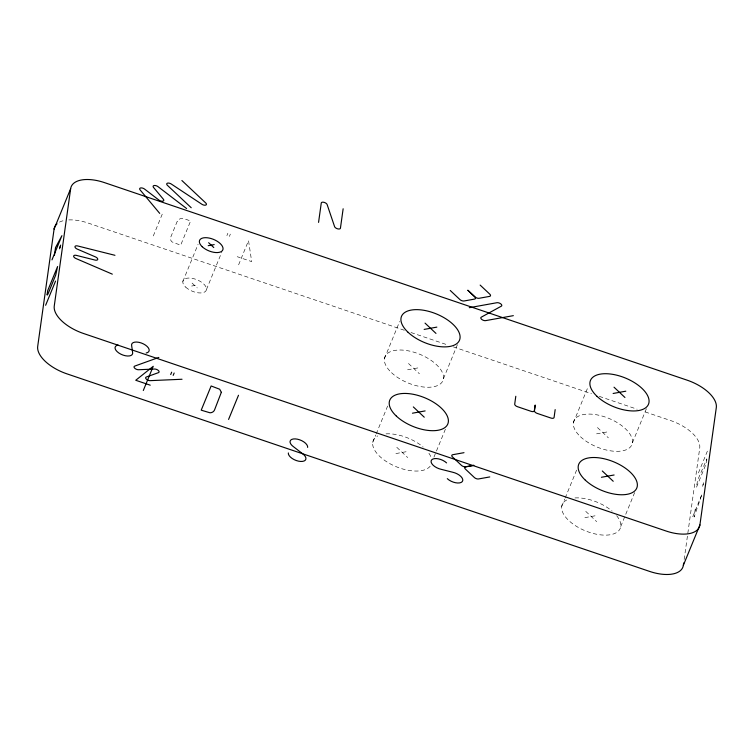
<?xml version="1.0" encoding="UTF-8"?>
<svg xmlns="http://www.w3.org/2000/svg" width="754" height="754" viewBox="0 0 754 754"><rect width="100%" height="100%" fill="white"/><g stroke="black" fill="none" stroke-linecap="round" stroke-linejoin="round"><path stroke-width="0.57" stroke-dasharray="3.77 2.83" d="M684.161 559.496L699.74 447.98A33.459 16.522 22.3 0 0 670.589 420.543L642.738 411.1M695.188 509.318L694.114 517.027L702.04 494.068L692.115 518.271M153.307 235.945L163.232 211.742M182.836 281.496L198.085 244.315M226.897 235.634L227.878 233.25M206.464 289.508L221.714 252.326M229.376 236.473L230.356 234.089M238.603 264.833L248.528 240.63L251.685 261.6L237.19 256.68M384.417 358.621L399.667 321.44M372.712 442.419L375.756 434.983M376.199 433.927L387.961 405.237M443.475 378.649L457.414 344.653M433.946 457.131L445.708 428.451M573.389 422.692L588.205 386.576M561.683 506.49L564.727 499.054M565.17 497.998L576.933 469.308M632.446 442.721L646.385 408.725M620.731 526.518L634.679 492.522M698.44 472.918L708.374 448.715M702.747 485.058L703.727 482.683M702.558 486.377L703.539 484.002M191.657 286.039L197.642 284.965M407.603 369.771L420.289 367.49M395.888 453.569L408.583 451.297M596.574 433.842L609.26 431.561M584.859 517.64L597.554 515.368M404.323 330.261L87.926 222.986A33.459 16.522 22.3 0 0 68.275 219.951M411.005 332.533L447.772 344.993M453.343 346.887L591.494 393.72M599.289 396.368L637.168 409.215M597.451 427.565L608.384 437.848M585.745 511.363L596.678 521.645M408.479 363.494L419.413 373.777M396.774 447.292L407.707 457.574M192.072 283.08L197.228 287.934M59.481 222.119A33.459 16.522 22.3 0 1 64.976 220.347M616.659 515.698A31.366 15.495 22.3 0 1 609.873 534.803A31.366 15.495 22.3 0 1 571.174 522.616A31.366 15.495 22.3 0 1 566.735 499.977M574.972 497.942A31.366 15.495 22.3 0 1 612.135 511.127M430.185 466.17A31.366 15.495 22.3 0 1 388.913 463.116A31.366 15.495 22.3 0 1 377.763 435.906M386.001 433.87A31.366 15.495 22.3 0 1 423.164 447.056M428.903 453.248A31.366 15.495 22.3 0 1 431.326 458.036M706.847 458.979L706.338 463.276L696.413 487.48L697.186 482.541A5.137 0.556 -71.3 0 1 698.967 477.159L706.847 458.979M177.275 221.224L170.743 237.142A5.137 4.43 8 0 0 172.11 241.959L180.668 245.229L190.592 221.026C186.643 219.706 180.055 215.993 177.275 221.224M185.673 287.114A12.545 6.192 22.3 0 0 205.833 290.997A12.545 6.192 22.3 0 0 192.44 278.396A12.545 6.192 22.3 0 0 185.673 287.114M391.514 372.664A31.366 15.495 22.3 0 0 441.901 382.372A31.366 15.495 22.3 0 0 408.423 350.864A31.366 15.495 22.3 0 0 391.514 372.664M580.486 436.736A31.366 15.495 22.3 0 0 630.872 446.443A31.366 15.495 22.3 0 0 597.394 414.936A31.366 15.495 22.3 0 0 580.486 436.736"/><path stroke-width="1.13" d="M54.09 229.075L37.7 346.388A33.459 16.522 22.3 0 0 66.852 373.824L649.514 571.381A33.459 16.522 22.3 0 0 683.35 565.302L699.91 524.925L716.3 407.612A33.459 16.522 22.3 0 0 687.148 380.176L104.486 182.619A33.459 16.522 22.3 0 0 70.65 188.698L54.09 229.075A33.459 16.522 22.3 0 1 57.021 223.778M54.439 255.352L55.513 247.642L61.913 235.663L51.988 259.866M70.65 188.698L54.26 306.02A33.459 16.522 22.3 0 0 83.411 333.457L666.074 531.014A33.459 16.522 22.3 0 0 699.91 524.925M318.565 222.383L321.27 203.005A3.148 1.555 22.3 0 1 324.06 202.345A3.148 1.555 22.3 0 1 327.132 204.56L334.578 226.586A3.139 1.546 22.3 0 0 337.651 228.839A3.139 1.546 22.3 0 0 340.44 228.151L343.145 208.773M515.802 396.265L514.709 404.116A3.139 1.546 22.3 0 0 517.442 406.689L531.155 411.345A3.139 1.546 22.3 0 0 534.332 410.77L535.199 405.03L534.454 410.817A3.139 1.546 22.3 0 0 537.187 413.39L550.901 418.036A3.139 1.546 22.3 0 0 554.077 417.471L555.17 409.611M683.35 565.302L683.68 562.974M59.707 247.463L60.688 245.078M59.519 248.782L60.499 246.398M45.626 305.285L55.56 281.082M143.298 390.506L153.232 366.303L135.748 380.27L150.234 385.181M170.696 374.559L171.676 372.174M173.175 375.398L174.155 373.023M228.575 419.45L238.5 395.247M158.849 357.424L134.74 366.095A3.176 1.565 22.3 0 0 134.759 368.254A3.176 1.565 22.3 0 0 138.604 369.733L154.523 369.036A3.176 1.565 22.3 0 1 158.368 370.506A3.176 1.565 22.3 0 1 158.387 372.674L146.333 377.009A3.176 1.565 22.3 0 0 146.361 379.168A3.176 1.565 22.3 0 0 150.206 380.647L182.034 379.253M208.217 245.672L214.193 244.598M469.271 307.689L496.933 302.712A3.148 1.555 22.3 0 1 500.807 303.909A3.148 1.555 22.3 0 1 501.306 306.19L481.306 317.151A3.139 1.546 22.3 0 0 481.778 319.442A3.139 1.546 22.3 0 0 485.68 320.62L513.342 315.653M424.153 329.404L436.849 327.123M412.447 413.201L425.133 410.921M613.125 393.475L625.82 391.194M464.002 452.683L452.786 454.7A3.139 1.546 22.3 0 0 452.475 456.915L461.457 465.369A3.139 1.546 22.3 0 0 465.633 466.783L473.898 465.341L465.718 466.858A3.139 1.546 22.3 0 0 465.406 469.082L474.379 477.536A3.139 1.546 22.3 0 0 478.554 478.95L489.77 476.933M601.419 477.273L614.105 474.992M114.957 255.304L77.7 245.964A3.176 1.565 22.3 0 0 74.966 246.681A3.176 1.565 22.3 0 0 77.266 249.103L95.456 256.916A3.176 1.565 22.3 0 1 97.747 259.338A3.176 1.565 22.3 0 1 95.013 260.064L76.38 255.389A3.176 1.565 22.3 0 0 73.647 256.106A3.176 1.565 22.3 0 0 75.947 258.528L112.327 274.154M186.624 208.547L158.038 186.672A3.176 1.565 22.3 0 0 154.146 185.522A3.176 1.565 22.3 0 0 153.552 187.473L163.354 199.216A3.176 1.565 22.3 0 1 162.76 201.177A3.176 1.565 22.3 0 1 158.868 200.027L144.579 189.084A3.176 1.565 22.3 0 0 140.687 187.944A3.176 1.565 22.3 0 0 140.093 189.895L159.707 213.382M614.01 387.188L624.943 397.481M480.147 285.087L489.817 294.183A3.139 1.546 22.3 0 1 489.506 296.407L479.082 298.282A3.139 1.546 22.3 0 1 474.907 296.859L467.772 290.205L474.813 296.878A3.139 1.546 22.3 0 1 474.502 299.102L464.087 300.978A3.139 1.546 22.3 0 1 459.912 299.555L450.242 290.469M602.295 470.986L613.228 481.278M425.039 323.117L435.972 333.409M181.893 180.526L205.729 202.958A3.139 1.546 22.3 0 1 205.691 205.107A3.139 1.546 22.3 0 1 201.818 204.221L171.29 184.033A3.148 1.555 22.3 0 0 167.445 183.175A3.148 1.555 22.3 0 0 167.379 185.296L191.214 207.727M413.324 406.915L424.257 417.207M208.632 242.713L213.787 247.557M446.575 462.899A9.35 4.618 22.3 0 0 431.627 459.921A9.35 4.618 22.3 0 0 441.156 469.318L452.711 472.24A9.35 4.618 22.3 0 1 462.249 481.627A9.35 4.618 22.3 0 1 447.292 478.658M146.153 353.004A9.35 4.618 22.3 0 0 143.486 343.928A9.35 4.618 22.3 0 0 131.658 345.69L132.6 352.372A9.35 4.618 22.3 0 1 120.772 354.135A9.35 4.618 22.3 0 1 118.105 345.049M307.651 447.414A9.35 4.618 22.3 0 0 295.191 438.894A9.35 4.618 22.3 0 0 293.57 446.783L302.411 453.569A9.35 4.618 22.3 0 1 300.789 461.457A9.35 4.618 22.3 0 1 288.33 452.937M47.153 294.343L47.153 295.021A5.137 0.556 -71.3 0 0 48.501 292.759L55.711 275.04L57.587 266.52L47.662 290.724L47.153 294.343M221.337 392.325L214.532 409.969A5.137 4.43 8 0 1 210.027 412.796L201.214 410.176L211.139 385.973L219.697 389.234L221.337 392.325M202.232 246.747A12.545 6.192 22.3 0 0 222.383 250.63A12.545 6.192 22.3 0 0 208.999 238.028A12.545 6.192 22.3 0 0 202.232 246.747M585.33 480.166A31.366 15.495 22.3 0 0 635.716 489.874A31.366 15.495 22.3 0 0 602.239 458.366A31.366 15.495 22.3 0 0 585.33 480.166M396.359 416.095A31.366 15.495 22.3 0 0 446.745 425.803A31.366 15.495 22.3 0 0 413.267 394.295A31.366 15.495 22.3 0 0 396.359 416.095M408.074 332.297A31.366 15.495 22.3 0 0 458.451 341.996A31.366 15.495 22.3 0 0 424.983 310.497A31.366 15.495 22.3 0 0 408.074 332.297M597.045 396.368A31.366 15.495 22.3 0 0 647.422 406.076A31.366 15.495 22.3 0 0 613.954 374.568A31.366 15.495 22.3 0 0 597.045 396.368"/></g></svg>
